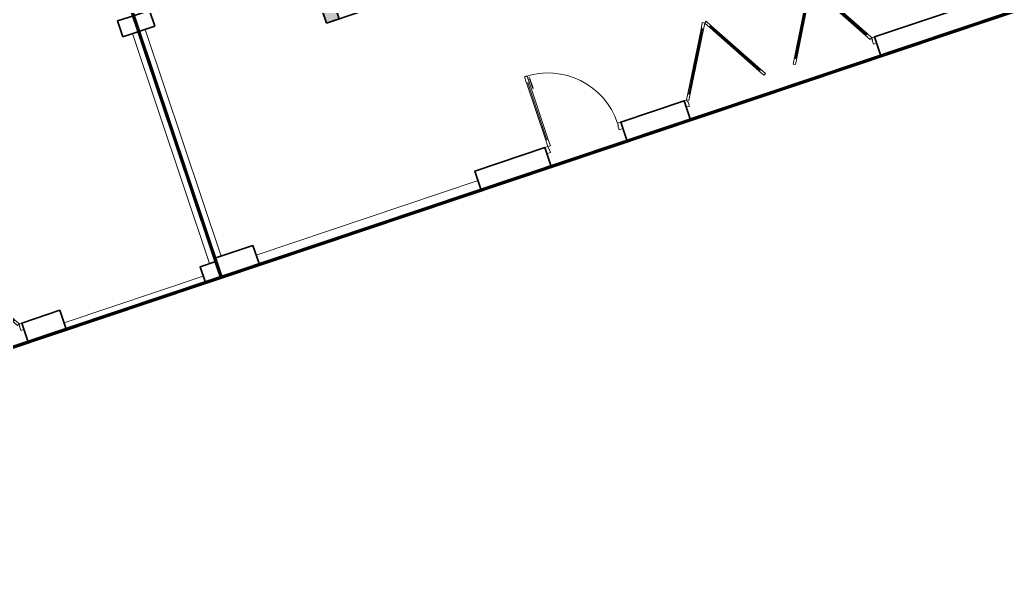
# Model space of a CAD drawing. Header units: metres. Extents: x 568336 to 569219, y 2065964 to 2066430.
# Drawn here: x 568374.17 to 568389.07, y 2066049.52 to 2066057.85 of the extents above; entities that cross this region are included whole.
import ezdxf

# ---------------------------------------------------------------- set-up
doc = ezdxf.new("R2010")
doc.units = ezdxf.units.M
for name, pattern in [('$AUDIT_BAD_LTYPE2', [0]), ('CENTER', [2, 1.25, -0.25, 0.25, -0.25]), ('HIDDEN', [0.375, 0.25, -0.125])]:
    doc.linetypes.add(name, pattern=pattern)
doc.layers.get('0').update_dxf_attribs({"linetype": 'CONTINUOUS'})
for name, color, linetype, lineweight in [('-CONCRETE', 1, 'CONTINUOUS', 35), ('-DOOR', 137, 'CONTINUOUS', 9), ('-KH', 143, 'CONTINUOUS', 13), ('-LINE1', 7, 'CONTINUOUS', 18), ('-RANH GIOI KHU DAT', 12, 'CENTER', 18), ('-WALL', 4, 'CONTINUOUS', 35)]:
    doc.layers.add(name, color=color, linetype=linetype, lineweight=lineweight)

# ---------------------------------------------------------------- blocks, each defined once
blk = doc.blocks.new('t1$0$D11')
at = {"linetype": '$AUDIT_BAD_LTYPE2'}
for p, q in [((70, 100), (70, 1000)), ((90, 1000), (90, 100))]:
    blk.add_line(p, q, dxfattribs=at)
for points in [[(50, 1000), (90, 1000), (90, 1100), (50, 1100), (50, 1000)], [(50, 1003), (50, 100)], [(50, 100), (90, 100), (90, 0), (50, 0), (50, 100)]]:
    blk.add_lwpolyline(points)
for points in [[(118, 895), (118, 1064), (90, 1064), (90, 1036), (113, 1036), (113, 895)], [(0, 0), (50, 0), (50, -40), (60, -40), (60, -100), (0, -100)], [(1200, 0), (1150, 0), (1150, -40), (1140, -40), (1140, -100), (1200, -100)]]:
    blk.add_lwpolyline(points, close=True)
at = {"linetype": '$AUDIT_BAD_LTYPE2', "ltscale": 0.3}
blk.add_arc((50, 0), 1100, 0, 90, dxfattribs=at)
blk = doc.blocks.new('A$C5C575821')
at = {"layer": '-CONCRETE'}
h = blk.add_hatch(color=256, dxfattribs=at)
h.dxf.hatch_style = 1
h.paths.add_polyline_path([(0, 200), (0, 0), (200, 0), (200, 200)])
blk.add_lwpolyline([(0, 0), (200, 0), (200, 200), (0, 200)], close=True, dxfattribs=at)
blk = doc.blocks.new('A$C617b7985')
at = {"layer": '-DOOR'}
for p, q in [((50, 187), (540, 1035)), ((570, 1018), (80, 169)), ((670, 1018), (1160, 169)), ((1191, 187), (701, 1035)), ((1281, 0), (1281, 100))]:
    blk.add_line(p, q, dxfattribs=at)
for points in [[(620, 1104), (570, 1018), (559, 1024), (564, 1033), (556, 1038), (551, 1029), (540, 1035), (590, 1122)], [(620, 1104), (670, 1018), (681, 1024), (676, 1033), (685, 1038), (690, 1029), (701, 1035), (651, 1122)], [(556, 1038), (564, 1033), (64, 167), (56, 172)], [(685, 1038), (676, 1033), (1176, 167), (1185, 172)], [(61, 180), (56, 172), (64, 167), (69, 175), (80, 169), (30, 83), (0, 100), (50, 187)], [(1180, 180), (1185, 172), (1176, 167), (1171, 175), (1160, 169), (1210, 83), (1241, 100), (1191, 187)], [(1231, 65), (1241, 65), (1241, 100), (1281, 100), (1281, 0), (1231, 0)]]:
    blk.add_lwpolyline(points, close=True, dxfattribs=at)
blk = doc.blocks.new('BT1-T1')
at = {"layer": '-LINE1', "ltscale": 10}
blk.add_line((206087, 28401), (206087, 31976), dxfattribs=at)
at = {"layer": '-LINE1', "lineweight": 18}
blk.add_line((206087, 28101), (193787, 28102), dxfattribs=at)
blk.add_lwpolyline([(205587, 28251), (202087, 28251)], dxfattribs=at)
at = {"layer": '-RANH GIOI KHU DAT', "linetype": 'HIDDEN', "ltscale": 10, "const_width": 50}
blk.add_lwpolyline([(193687, 28101), (206187, 28101), (206187, 48101), (193687, 48101)], close=True, dxfattribs=at)
at = {"layer": '-WALL'}
for p, q in [((203487, 31201), (203487, 31561)), ((202987, 31201), (203487, 31201))]:
    blk.add_line(p, q, dxfattribs=at)
for points in [[(205937, 31976), (206187, 31976), (206187, 32226), (205937, 32226)], [(195787, 28101), (193687, 28101), (193687, 28401), (195787, 28401)], [(199787, 28101), (198787, 28101), (198787, 28401), (199787, 28401)], [(202087, 28101), (200987, 28101), (200987, 28401), (202087, 28401)], [(206187, 28101), (205587, 28101), (205587, 28401), (206187, 28401)]]:
    blk.add_lwpolyline(points, close=True, dxfattribs=at)
at = {"layer": '-DOOR', "xscale": -1}
blk.add_blockref('t1$0$D11', (200987, 28401), dxfattribs=at)
at = {"layer": '-WALL', "xscale": -1}
for name, p in [('A$C5C575821', (203487, 31201)), ('A$C617b7985', (197068, 28301))]:
    blk.add_blockref(name, p, dxfattribs=at)
at = {"layer": '-WALL'}
blk.add_blockref('A$C617b7985', (197507, 28301), dxfattribs=at)
blk = doc.blocks.new('BT4-T1')
at = {"layer": '-LINE1', "ltscale": 10}
blk.add_line((200632, -132460), (200632, -128835), dxfattribs=at)
at = {"layer": '-LINE1'}
blk.add_line((198287, -132610), (200482, -132610), dxfattribs=at)
at = {"layer": '-RANH GIOI KHU DAT', "linetype": 'HIDDEN', "ltscale": 10, "const_width": 50}
blk.add_lwpolyline([(200732, -112710), (181732, -112710), (181732, -127710), (186732, -132710), (200732, -132710)], close=True, dxfattribs=at)
at = {"layer": '-WALL'}
for points in [[(200482, -128835), (200732, -128835), (200732, -128585), (200482, -128585)], [(197687, -132710), (198287, -132710), (198287, -132410), (197687, -132410)], [(200482, -132710), (200732, -132710), (200732, -132460), (200482, -132460)]]:
    blk.add_lwpolyline(points, close=True, dxfattribs=at)
blk.add_blockref('A$C617b7985', (196407, -132510), dxfattribs=at)

msp = doc.modelspace()

# ---------------------------------------------------------------- block references
at = {"layer": '-KH', "yscale": 0.001, "zscale": 0.001}
for name, p, xscale, rotation in [('BT1-T1', (568581.598, 2066092.961), -0.001, 18.55150051778948), ('BT4-T1', (568144.659, 2066115.952), 0.001, 18.55150051778719)]:
    msp.add_blockref(name, p, dxfattribs=dict(at, xscale=xscale, rotation=rotation))

doc.saveas('drawing.dxf')
